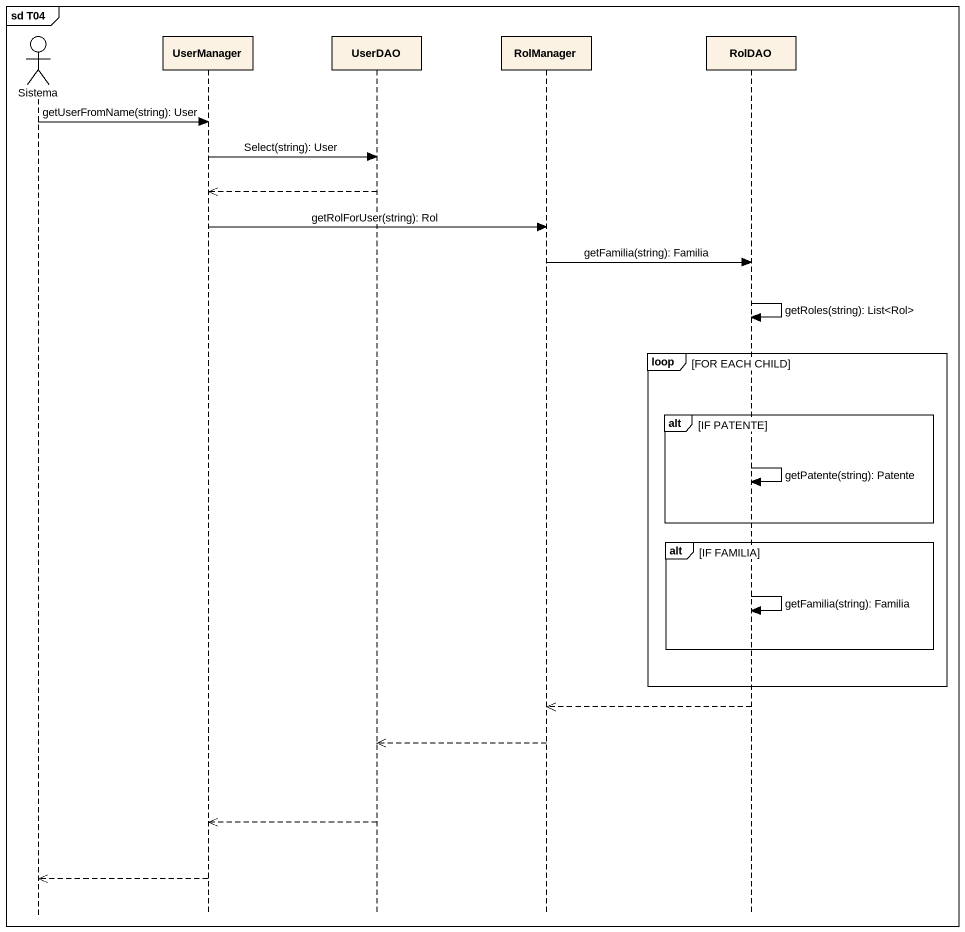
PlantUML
@startuml
mainframe sd T04
hide footbox
actor Sistema
participant UserManager
participant UserDAO
participant RolManager
participant RolDAO

Sistema -> UserManager : getUserFromName(string): User
UserManager -> UserDAO : Select(string): User
UserDAO -->> UserManager
UserManager -> RolManager : getRolForUser(string): Rol
RolManager -> RolDAO : getFamilia(string): Familia
RolDAO -> RolDAO : getRoles(string): List<Rol>
loop FOR EACH CHILD
  alt IF PATENTE
    RolDAO -> RolDAO : getPatente(string): Patente
  end
  alt IF FAMILIA
    RolDAO -> RolDAO : getFamilia(string): Familia
  end
end
RolDAO -->> RolManager
RolManager -->> UserDAO
UserDAO -->> UserManager
UserManager -->> Sistema
@enduml
